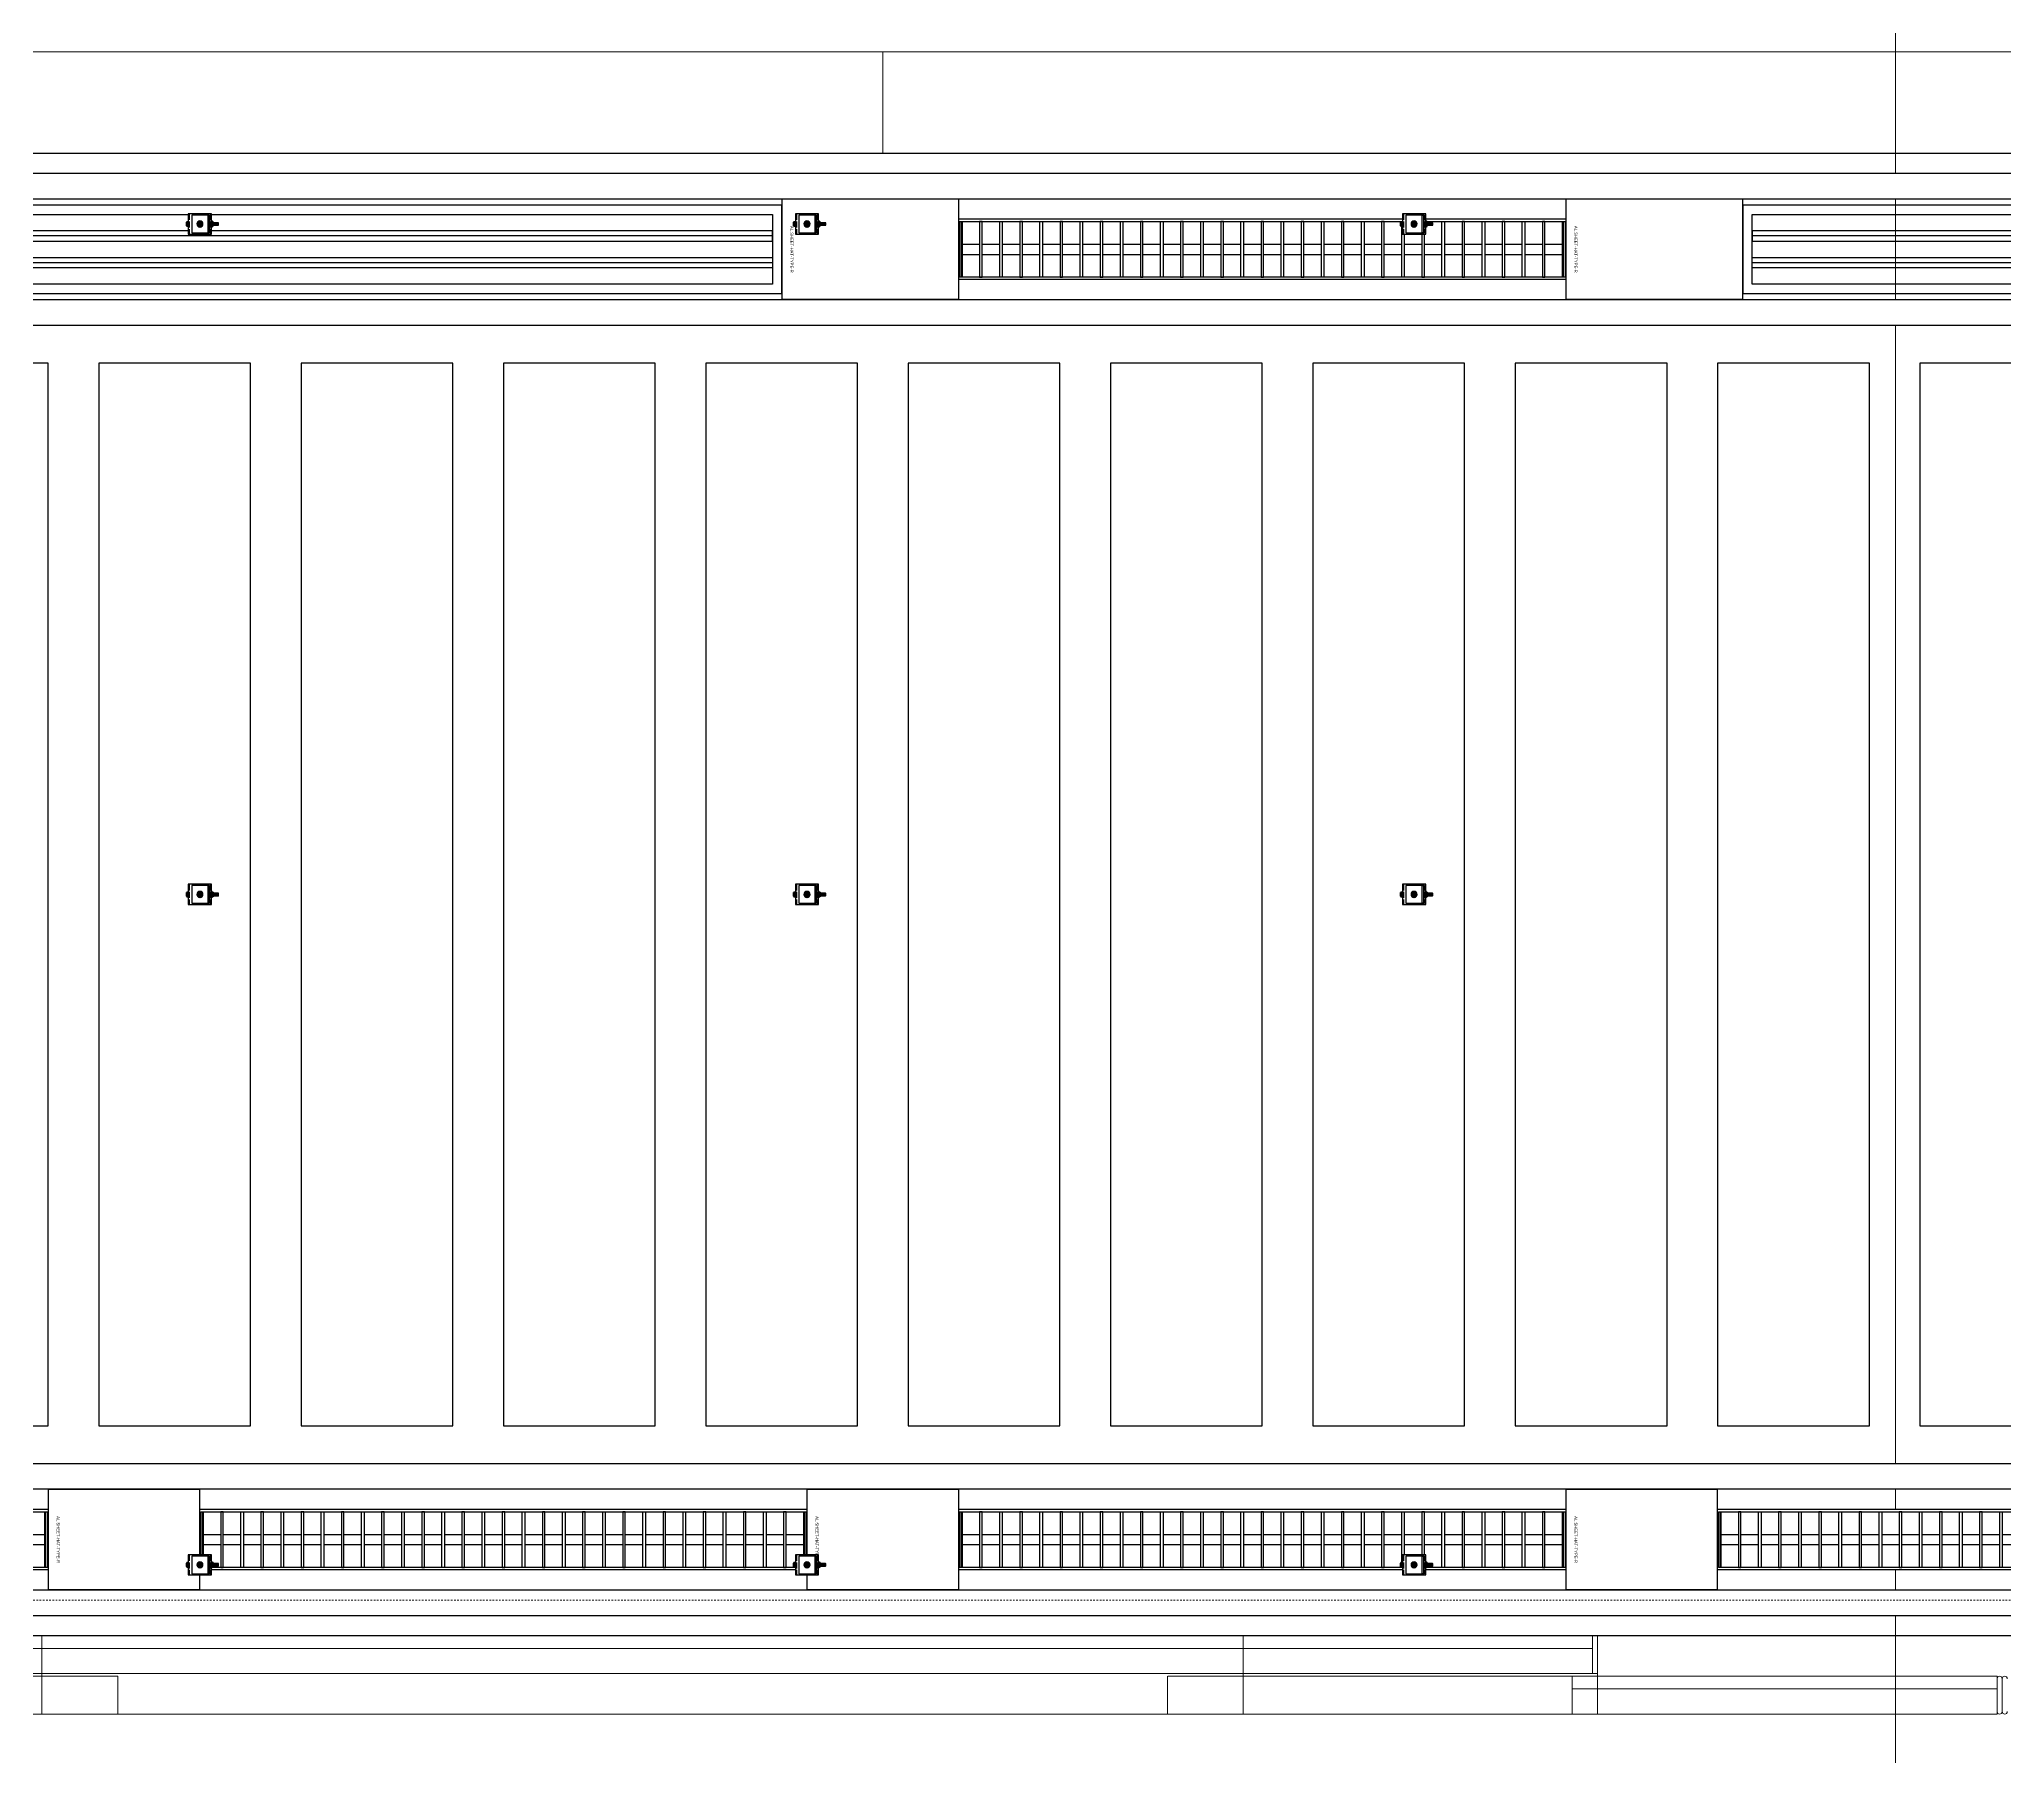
# Model space of a CAD drawing. Header units: millimetres. Extents: x -962357 to -591296, y -195428 to 59420.
# Drawn here: x -834248 to -830363, y -139 to 3255 of the extents above; entities that cross this region are included whole.
import ezdxf
from ezdxf.enums import TextEntityAlignment as Align

# ---------------------------------------------------------------- set-up
doc = ezdxf.new("R2010")
doc.units = ezdxf.units.MM
for name, pattern in [('ACAD_ISO02W100', [15, 12, -3]), ('DASH', [6.35, 3.175, -3.175]), ('DPA_Hidden 500', [1.4, 0.8, -0.6])]:
    doc.linetypes.add(name, pattern=pattern)
for name, color, linetype in [('000 - CSD_PL_001 - ASCESSORIES', 251, 'Continuous'), ('000 - H A T C H', 8, 'Continuous'), ('000 - WIPEOUT', 250, 'Continuous'), ('001 - ASCESSORIES', 251, 'Continuous'), ('008 - LIGHTING', 1, 'Continuous'), ('A04_TUBE SERIES', 2, 'Continuous'), ('A11_ALU.SOLID SHEET', 2, 'Continuous')]:
    doc.layers.add(name, color=color, linetype=linetype)
for name, color, linetype, lineweight in [('A-GENM', 1, 'Continuous', 9), ('A-GENM-HDLN', 2, 'DPA_Hidden 500', 9), ('A-GLAZ-CURT', 2, 'Continuous', 9), ('G-ANNO-TEXT', 3, 'Continuous', 9), ('Q-SPCQ', 2, 'Continuous', 9), ('Q-SPCQ-HDLN', 2, 'DASH', 9)]:
    doc.layers.add(name, color=color, linetype=linetype, lineweight=lineweight)
doc.layers.get('000 - CSD_PL_001 - ASCESSORIES').off()

# ---------------------------------------------------------------- blocks, each defined once
blk = doc.blocks.new('System Panel - DPA-AR_Metal Ceiling Rectangular Panel-V23-4180-01 LOWER PLATFORM LEVEL - REFLECTED CEILING PLAN')
at = {"layer": 'A-GLAZ-CURT'}
for p, q in [((-814257.4, 4129), (-816382.4, 4129)), ((-816382.4, 4129), (-816382.4, 3929)), ((-816382.4, 3929), (-816382.4, 4129)), ((-816382.4, 4129), (-814257.4, 4129)), ((-814257.4, 3929), (-814257.4, 4129)), ((-814257.4, 4129), (-814257.4, 3929)), ((-816382.4, 3929), (-814257.4, 3929)), ((-814257.4, 3929), (-816382.4, 3929))]:
    blk.add_line(p, q, dxfattribs=at)
blk = doc.blocks.new('System Panel - DPA-AR_Metal Ceiling Rectangular Panel-13139259-4180-01 LOWER PLATFORM LEVEL - REFLECTED CEILING PLAN')
at = {"layer": 'A-GLAZ-CURT'}
for p, q in [((-741107.4, 4129), (-743507.4, 4129)), ((-743507.4, 4129), (-743507.4, 3929)), ((-743507.4, 3929), (-743507.4, 4129)), ((-743507.4, 4129), (-741107.4, 4129)), ((-741107.4, 3929), (-741107.4, 4129)), ((-741107.4, 4129), (-741107.4, 3929)), ((-743507.4, 3929), (-741107.4, 3929)), ((-741107.4, 3929), (-743507.4, 3929))]:
    blk.add_line(p, q, dxfattribs=at)
blk = doc.blocks.new('*U403')
at = {"layer": 'A-GLAZ-CURT'}
for name, p in [('System Panel - DPA-AR_Metal Ceiling Rectangular Panel-V23-4180-01 LOWER PLATFORM LEVEL - REFLECTED CEILING PLAN', (726357.4, -4479)), ('System Panel - DPA-AR_Metal Ceiling Rectangular Panel-13139259-4180-01 LOWER PLATFORM LEVEL - REFLECTED CEILING PLAN', (655607.4, -4479))]:
    blk.add_blockref(name, p, dxfattribs=at)
blk = doc.blocks.new('*U374')
at = {"layer": '001 - ASCESSORIES', "color": 0, "linetype": 'ByBlock'}
blk.add_lwpolyline([(800, 87.5), (-800, 87.5), (-800, -87.5), (800, -87.5)], close=True, dxfattribs=at)
at = {"layer": '001 - ASCESSORIES', "linetype": 'ByBlock'}
for points in [[(-781.5, 69), (781.5, 69), (781.5, -69), (-781.5, -69)], [(781.5, 36.3), (-781.5, 36.3), (-781.5, 16.3), (781.5, 16.3)], [(-781.5, -16.3), (781.5, -16.3), (781.5, -36.3), (-781.5, -36.3)]]:
    blk.add_lwpolyline(points, close=True, dxfattribs=at)
for points in [[(781.5, 26.3), (-781.5, 26.3)], [(-781.5, -26.3), (781.5, -26.3)]]:
    blk.add_lwpolyline(points, dxfattribs=at)
blk = doc.blocks.new('*U634')
at = {"color": 1}
blk.add_wipeout([(600, -60), (-600, -60), (-600, 60), (600, 60)], dxfattribs=at).dxf.layer = '000 - WIPEOUT'
at = {"layer": '001 - ASCESSORIES', "color": 0}
blk.add_lwpolyline([(600, -60), (-600, -60), (-600, 60), (600, 60)], close=True, dxfattribs=at)
at = {"layer": '001 - ASCESSORIES'}
for points in [[(-593.5, -55), (-598.5, -55), (-598.5, 55), (-593.5, 55)], [(595, -55), (-595, -55), (-595, 55), (595, 55)], [(-558.8, -55), (-553.8, -55), (-553.8, 55), (-558.8, 55)], [(-514, -55), (-519, -55), (-519, 55), (-514, 55)], [(-479.3, -55), (-474.3, -55), (-474.3, 55), (-479.3, 55)], [(-434.6, -55), (-439.6, -55), (-439.6, 55), (-434.6, 55)], [(-399.8, -55), (-394.8, -55), (-394.8, 55), (-399.8, 55)], [(-355.1, -55), (-360.1, -55), (-360.1, 55), (-355.1, 55)], [(-320.4, -55), (-315.4, -55), (-315.4, 55), (-320.4, 55)], [(-275.6, -55), (-280.6, -55), (-280.6, 55), (-275.6, 55)], [(-240.9, -55), (-235.9, -55), (-235.9, 55), (-240.9, 55)], [(-196.2, -55), (-201.2, -55), (-201.2, 55), (-196.2, 55)], [(-161.4, -55), (-156.4, -55), (-156.4, 55), (-161.4, 55)], [(-116.7, -55), (-121.7, -55), (-121.7, 55), (-116.7, 55)], [(-82, -55), (-77, -55), (-77, 55), (-82, 55)], [(-37.2, -55), (-42.2, -55), (-42.2, 55), (-37.2, 55)], [(-2.5, -55), (2.5, -55), (2.5, 55), (-2.5, 55)], [(42.2, -55), (37.2, -55), (37.2, 55), (42.2, 55)], [(77, -55), (82, -55), (82, 55), (77, 55)], [(121.7, -55), (116.7, -55), (116.7, 55), (121.7, 55)], [(156.4, -55), (161.4, -55), (161.4, 55), (156.4, 55)], [(201.2, -55), (196.2, -55), (196.2, 55), (201.2, 55)], [(235.9, -55), (240.9, -55), (240.9, 55), (235.9, 55)], [(280.6, -55), (275.6, -55), (275.6, 55), (280.6, 55)], [(315.4, -55), (320.4, -55), (320.4, 55), (315.4, 55)], [(360.1, -55), (355.1, -55), (355.1, 55), (360.1, 55)], [(394.8, -55), (399.8, -55), (399.8, 55), (394.8, 55)], [(439.6, -55), (434.6, -55), (434.6, 55), (439.6, 55)], [(474.3, -55), (479.3, -55), (479.3, 55), (474.3, 55)], [(519, -55), (514, -55), (514, 55), (519, 55)], [(553.8, -55), (558.8, -55), (558.8, 55), (553.8, 55)], [(598.5, -55), (593.5, -55), (593.5, 55), (598.5, 55)]]:
    blk.add_lwpolyline(points, close=True, dxfattribs=at)
for points in [[(-593.5, 10), (-558.8, 10)], [(-553.8, 10), (-519, 10)], [(-514, 10), (-479.3, 10)], [(-474.3, 10), (-439.6, 10)], [(-434.6, 10), (-399.8, 10)], [(-394.8, 10), (-360.1, 10)], [(-355.1, 10), (-320.4, 10)], [(-315.4, 10), (-280.6, 10)], [(-275.6, 10), (-240.9, 10)], [(-235.9, 10), (-201.2, 10)], [(-196.2, 10), (-161.4, 10)], [(-156.4, 10), (-121.7, 10)], [(-116.7, 10), (-82, 10)], [(-77, 10), (-42.2, 10)], [(-37.2, 10), (-2.5, 10)], [(2.5, 10), (37.2, 10)], [(42.2, 10), (77, 10)], [(82, 10), (116.7, 10)], [(121.7, 10), (156.4, 10)], [(161.4, 10), (196.2, 10)], [(201.2, 10), (235.9, 10)], [(240.9, 10), (275.6, 10)], [(280.6, 10), (315.4, 10)], [(320.4, 10), (355.1, 10)], [(360.1, 10), (394.8, 10)], [(399.8, 10), (434.6, 10)], [(439.6, 10), (474.3, 10)], [(479.3, 10), (514, 10)], [(519, 10), (553.8, 10)], [(558.8, 10), (593.5, 10)], [(-593.5, -10), (-558.8, -10)], [(-553.8, -10), (-519, -10)], [(-514, -10), (-479.3, -10)], [(-474.3, -10), (-439.6, -10)], [(-434.6, -10), (-399.8, -10)], [(-394.8, -10), (-360.1, -10)], [(-355.1, -10), (-320.4, -10)], [(-315.4, -10), (-280.6, -10)], [(-275.6, -10), (-240.9, -10)], [(-235.9, -10), (-201.2, -10)], [(-196.2, -10), (-161.4, -10)], [(-156.4, -10), (-121.7, -10)], [(-116.7, -10), (-82, -10)], [(-77, -10), (-42.2, -10)], [(-37.2, -10), (-2.5, -10)], [(2.5, -10), (37.2, -10)], [(42.2, -10), (77, -10)], [(82, -10), (116.7, -10)], [(121.7, -10), (156.4, -10)], [(161.4, -10), (196.2, -10)], [(201.2, -10), (235.9, -10)], [(240.9, -10), (275.6, -10)], [(280.6, -10), (315.4, -10)], [(320.4, -10), (355.1, -10)], [(360.1, -10), (394.8, -10)], [(399.8, -10), (434.6, -10)], [(439.6, -10), (474.3, -10)], [(479.3, -10), (514, -10)], [(519, -10), (553.8, -10)], [(558.8, -10), (593.5, -10)]]:
    blk.add_lwpolyline(points, dxfattribs=at)
blk = doc.blocks.new('*U499')
at = {"layer": 'A11_ALU.SOLID SHEET', "color": 0}
blk.add_lwpolyline([(350, -98.8), (350, 98.8), (0, 98.8), (0, -98.8)], close=True, dxfattribs=at)
at = {"layer": 'Defpoints', "color": 250}
blk.add_point((0, 0), dxfattribs=at)
blk.add_text('AL.SHEET-HAT-TYPE-R', height=6, rotation=270, dxfattribs=at).set_placement((15, 0), align=Align.BOTTOM_CENTER)
blk = doc.blocks.new('*U627')
blk.add_attdef('EXTR.OVL-LENGTH_', (-25, -59.1), '', height=5)
blk.add_wipeout([(-25, 0), (25, 0), (25, 67400), (-25, 67400)]).dxf.layer = '000 - WIPEOUT'
at = {"layer": 'A04_TUBE SERIES', "color": 0}
blk.add_lwpolyline([(-25, 0), (25, 0), (25, 67400), (-25, 67400)], close=True, dxfattribs=at)
blk = doc.blocks.new('*U628')
blk.add_attdef('EXTR.OVL-LENGTH_', (-25, -59.1), '', height=5)
blk.add_wipeout([(-25, 0), (25, 0), (25, 67400), (-25, 67400)]).dxf.layer = '000 - WIPEOUT'
at = {"layer": 'A04_TUBE SERIES', "color": 0}
blk.add_lwpolyline([(-25, 0), (25, 0), (25, 67400), (-25, 67400)], close=True, dxfattribs=at)
blk = doc.blocks.new('*U500')
at = {"layer": 'A11_ALU.SOLID SHEET', "color": 0}
blk.add_lwpolyline([(300, -98.8), (300, 98.8), (0, 98.8), (0, -98.8)], close=True, dxfattribs=at)
at = {"layer": 'Defpoints', "color": 250}
blk.add_point((0, 0), dxfattribs=at)
blk.add_text('AL.SHEET-HAT-TYPE-R', height=6, rotation=270, dxfattribs=at).set_placement((15, 0), align=Align.BOTTOM_CENTER)
blk = doc.blocks.new('*U632')
blk.add_attdef('EXTR.OVL-LENGTH_', (-25, -59.1), '', height=5)
blk.add_wipeout([(-25, 0), (25, 0), (25, 67400), (-25, 67400)]).dxf.layer = '000 - WIPEOUT'
at = {"layer": 'A04_TUBE SERIES', "color": 0}
blk.add_lwpolyline([(-25, 0), (25, 0), (25, 67400), (-25, 67400)], close=True, dxfattribs=at)
blk = doc.blocks.new('*U633')
blk.add_attdef('EXTR.OVL-LENGTH_', (-25, -59.1), '', height=5)
blk.add_wipeout([(-25, 0), (25, 0), (25, 67400), (-25, 67400)]).dxf.layer = '000 - WIPEOUT'
at = {"layer": 'A04_TUBE SERIES', "color": 0}
blk.add_lwpolyline([(-25, 0), (25, 0), (25, 67400), (-25, 67400)], close=True, dxfattribs=at)
blk = doc.blocks.new('*U614')
at = {"color": 3}
for points in [[(-1050, 16350), (1050, 16350), (1050, 16050), (-1050, 16050)], [(-1050, 15950), (1050, 15950), (1050, 15650), (-1050, 15650)], [(-1050, 15550), (1050, 15550), (1050, 15250), (-1050, 15250)], [(-1050, 15150), (1050, 15150), (1050, 14850), (-1050, 14850)], [(-1050, 14750), (1050, 14750), (1050, 14450), (-1050, 14450)], [(-1050, 14350), (1050, 14350), (1050, 14050), (-1050, 14050)], [(-1050, 13950), (1050, 13950), (1050, 13650), (-1050, 13650)], [(-1050, 13550), (1050, 13550), (1050, 13250), (-1050, 13250)], [(-1050, 13150), (1050, 13150), (1050, 12850), (-1050, 12850)], [(-1050, 12750), (1050, 12750), (1050, 12450), (-1050, 12450)], [(-1050, 12350), (1050, 12350), (1050, 12050), (-1050, 12050)]]:
    blk.add_wipeout(points, dxfattribs=at).dxf.layer = '000 - WIPEOUT'
at = {"layer": 'A11_ALU.SOLID SHEET', "color": 0, "linetype": 'ByBlock'}
for points in [[(-1050, 16050), (1050, 16050), (1050, 16350), (-1050, 16350)], [(-1050, 15650), (1050, 15650), (1050, 15950), (-1050, 15950)], [(-1050, 15250), (1050, 15250), (1050, 15550), (-1050, 15550)], [(-1050, 14850), (1050, 14850), (1050, 15150), (-1050, 15150)], [(-1050, 14450), (1050, 14450), (1050, 14750), (-1050, 14750)], [(-1050, 14050), (1050, 14050), (1050, 14350), (-1050, 14350)], [(-1050, 13650), (1050, 13650), (1050, 13950), (-1050, 13950)], [(-1050, 13250), (1050, 13250), (1050, 13550), (-1050, 13550)], [(-1050, 12850), (1050, 12850), (1050, 13150), (-1050, 13150)], [(-1050, 12450), (1050, 12450), (1050, 12750), (-1050, 12750)], [(-1050, 12050), (1050, 12050), (1050, 12350), (-1050, 12350)]]:
    blk.add_lwpolyline(points, close=True, dxfattribs=at)
blk = doc.blocks.new('*U5836')
blk.add_lwpolyline([(-107450, -550), (27650, -550), (27650, -3480), (-107450, -3480)], close=True)
at = {"layer": '008 - LIGHTING'}
for p in [(-88900, -740), (-88900, -740), (-88900, -740), (-85400, -740), (-85400, -740), (-85400, -740)]:
    blk.add_blockref('*U374', p, dxfattribs=at)
at = {"layer": 'A11_ALU.SOLID SHEET', "color": 1}
for name, p in [('*U499', (-88100, -740)), ('*U499', (-86550, -740)), ('*U500', (-89550, -3290)), ('*U500', (-88050, -3290)), ('*U500', (-86550, -3290))]:
    blk.add_blockref(name, p, dxfattribs=at)
at = {"layer": '008 - LIGHTING'}
for p in [(-87150, -740), (-90150, -3290), (-88650, -3290), (-87150, -3290), (-85650, -3290)]:
    blk.add_blockref('*U634', p, dxfattribs=at)
at = {"layer": 'A04_TUBE SERIES', "linetype": 'ByBlock', "rotation": 270}
for name, p in [('*U628', (-107350, -615)), ('*U627', (-107350, -865)), ('*U632', (-107350, -3165)), ('*U633', (-107350, -3415))]:
    blk.add_blockref(name, p, dxfattribs=at)
at = {"layer": 'A11_ALU.SOLID SHEET', "linetype": 'ByBlock', "rotation": 90}
blk.add_blockref('*U614', (-73500, -2015), dxfattribs=at)
at = {"layer": '008 - LIGHTING'}
for p in [(-87150, -740), (-90150, -3290), (-88650, -3290), (-87150, -3290), (-85650, -3290)]:
    blk.add_blockref('*U634', p, dxfattribs=at)
for p in [(-87150, -740), (-90150, -3290), (-88650, -3290), (-87150, -3290), (-85650, -3290)]:
    blk.add_blockref('*U634', p, dxfattribs=at)
blk = doc.blocks.new('DPA_Speciality_PlatformScreenDoor - Length_135300-12767973-4180-01 LOWER PLATFORM LEVEL - REFLECTED CEILING PLAN')
at = {"layer": 'A-GENM'}
for p, q in [((113732.5, -250), (113642.5, -250)), ((113642.5, -250), (113732.5, -250)), ((113837.5, -250), (113647.4, -250)), ((113647.4, -250), (113837.5, -250)), ((113742.5, -250), (113832.5, -250)), ((113832.5, -250), (113742.5, -250)), ((114390.3, -330), (114514.1, -330)), ((114400.9, -330), (114454, -330)), ((114450.4, -330), (114503.5, -330)), ((115990.3, -330), (116114.1, -330)), ((116000.9, -330), (116054, -330)), ((116050.4, -330), (116103.5, -330))]:
    blk.add_line(p, q, dxfattribs=at)
at = {"layer": 'A-GENM-HDLN'}
for p, q in [((114137.5, -175), (114137.5, -250)), ((114137.5, -175), (114987.5, -175)), ((114987.5, -250), (114987.5, -175)), ((117062.5, -250), (117062.5, -175)), ((117912.5, -175), (117062.5, -175)), ((114137.5, -250), (114987.5, -250)), ((117912.5, -250), (117062.5, -250))]:
    blk.add_line(p, q, dxfattribs=at)
at = {"layer": 'Q-SPCQ'}
for p, q in [((113337.5, -245), (113337.5, -180)), ((113337.5, -180), (113337.5, -245)), ((113337.5, -180), (113337.5, -245)), ((113337.5, -245), (113337.5, -180)), ((114187.5, -175), (113347.5, -175)), ((113347.5, -175), (114187.5, -175)), ((113347.5, -175), (113347.5, -225)), ((113347.5, -175), (113347.5, -225)), ((113347.5, -245), (113347.5, -180)), ((113347.5, -180), (113347.5, -245)), ((113377.5, -175), (114157.5, -175)), ((114157.5, -175), (113377.5, -175)), ((114157.5, -175), (113377.5, -175)), ((113377.5, -175), (114157.5, -175)), ((114137.5, -175), (114837.5, -175)), ((114187.5, -225), (114187.5, -175)), ((114187.5, -175), (114187.5, -225)), ((114837.5, -175), (114837.5, -330)), ((114837.5, -175), (117212.5, -175)), ((114837.5, -330), (114837.5, -175)), ((114837.5, -200), (114837.5, -187.5)), ((114837.5, -187.5), (114837.5, -200)), ((117212.5, -175), (117212.5, -330)), ((117212.5, -175), (117912.5, -175)), ((117212.5, -330), (117212.5, -175)), ((117212.5, -200), (117212.5, -187.5)), ((117212.5, -187.5), (117212.5, -200)), ((113347.5, -225), (114187.5, -225)), ((114187.5, -225), (113347.5, -225)), ((113347.5, -250), (113347.5, -225)), ((113347.5, -225), (113347.5, -250)), ((114187.5, -225), (113347.5, -225)), ((113347.5, -225), (113347.5, -250)), ((113347.5, -250), (113347.5, -225)), ((113347.5, -225), (114187.5, -225)), ((114187.5, -225), (113347.5, -225)), ((113347.5, -225), (114187.5, -225)), ((114157.5, -225), (113377.5, -225)), ((113377.5, -225), (114157.5, -225)), ((113377.5, -225), (114157.5, -225)), ((114157.5, -225), (113377.5, -225)), ((114137.5, -225), (113397.5, -225)), ((113397.5, -225), (114137.5, -225)), ((114137.5, -225), (113397.5, -225)), ((113397.5, -225), (114137.5, -225)), ((114187.5, -225), (114187.5, -250)), ((114187.5, -225), (114187.5, -250)), ((114187.5, -250), (114187.5, -225)), ((114187.5, -225), (114187.5, -250)), ((114837.5, -305), (114837.5, -200)), ((114837.5, -200), (114837.5, -305)), ((117212.5, -305), (117212.5, -200)), ((117212.5, -200), (117212.5, -305)), ((113347.5, -250), (114187.5, -250)), ((114187.5, -250), (113347.5, -250)), ((113347.5, -250), (114187.5, -250)), ((114187.5, -250), (113347.5, -250)), ((114137.5, -250), (113397.5, -250)), ((113397.5, -250), (114137.5, -250)), ((114137.5, -250), (113397.5, -250)), ((113397.5, -250), (114137.5, -250)), ((114137.5, -305), (114137.5, -250)), ((114137.5, -250), (114137.5, -330)), ((114147.5, -255), (114137.5, -255)), ((114137.5, -255), (114137.5, -330)), ((114137.5, -330), (114137.5, -255)), ((114137.5, -255), (114147.5, -255)), ((114147.5, -330), (114147.5, -255)), ((114147.5, -255), (114147.5, -330)), ((114837.5, -255), (114147.5, -255)), ((114147.5, -255), (114837.5, -255)), ((114147.5, -255), (114147.5, -305)), ((114147.5, -255), (114147.5, -305)), ((114197.5, -255), (114777.5, -255)), ((114777.5, -255), (114197.5, -255)), ((114787.5, -255), (114197.5, -255)), ((114197.5, -255), (114787.5, -255)), ((117212.5, -255), (114837.5, -255)), ((114837.5, -255), (117212.5, -255)), ((114837.5, -255), (114837.5, -305)), ((114837.5, -255), (114837.5, -305)), ((114837.5, -305), (114837.5, -255)), ((114837.5, -255), (114837.5, -305)), ((117162.5, -255), (114887.5, -255)), ((114887.5, -255), (117162.5, -255)), ((114897.5, -255), (117152.5, -255)), ((117152.5, -255), (114897.5, -255)), ((117212.5, -255), (117902.5, -255)), ((117902.5, -255), (117212.5, -255)), ((117212.5, -255), (117212.5, -305)), ((117212.5, -305), (117212.5, -255)), ((117212.5, -305), (117212.5, -255)), ((117212.5, -255), (117212.5, -305)), ((114137.5, -317.5), (114137.5, -305)), ((114837.5, -305), (114147.5, -305)), ((114147.5, -305), (114827.5, -305)), ((114147.5, -305), (114147.5, -330)), ((114147.5, -305), (114147.5, -330)), ((114147.5, -305), (114827.5, -305)), ((114827.5, -305), (114147.5, -305)), ((114147.5, -330), (114147.5, -305)), ((114147.5, -305), (114147.5, -330)), ((114837.5, -305), (114147.5, -305)), ((114147.5, -305), (114837.5, -305)), ((114777.5, -305), (114197.5, -305)), ((114197.5, -305), (114777.5, -305)), ((114777.5, -305), (114197.5, -305)), ((114197.5, -305), (114777.5, -305)), ((114787.5, -305), (114197.5, -305)), ((114197.5, -305), (114787.5, -305)), ((114197.5, -305), (114777.5, -305)), ((114777.5, -305), (114197.5, -305)), ((114827.5, -305), (114837.5, -305)), ((114837.5, -317.5), (114837.5, -305)), ((117212.5, -305), (114837.5, -305)), ((114837.5, -305), (114847.5, -305)), ((114837.5, -330), (114837.5, -305)), ((114837.5, -305), (114837.5, -330)), ((117212.5, -305), (114837.5, -305)), ((114837.5, -305), (117212.5, -305)), ((114837.5, -305), (114837.5, -317.5)), ((114837.5, -330), (114837.5, -305)), ((114837.5, -305), (114837.5, -330)), ((114847.5, -305), (117202.5, -305)), ((114847.5, -305), (117202.5, -305)), ((117202.5, -305), (114847.5, -305)), ((117162.5, -305), (114887.5, -305)), ((114887.5, -305), (117162.5, -305)), ((117152.5, -305), (114897.5, -305)), ((114897.5, -305), (117152.5, -305)), ((117152.5, -305), (114897.5, -305)), ((114897.5, -305), (117152.5, -305)), ((114897.5, -305), (117152.5, -305)), ((117152.5, -305), (114897.5, -305)), ((117202.5, -305), (117212.5, -305)), ((117212.5, -317.5), (117212.5, -305)), ((117212.5, -305), (117222.5, -305)), ((117902.5, -305), (117212.5, -305)), ((117212.5, -305), (117212.5, -330)), ((117212.5, -330), (117212.5, -305)), ((117212.5, -305), (117902.5, -305)), ((117902.5, -305), (117212.5, -305)), ((117212.5, -305), (117212.5, -317.5)), ((117212.5, -330), (117212.5, -305)), ((117212.5, -305), (117212.5, -330)), ((114137.5, -330), (114837.5, -330)), ((114137.5, -330), (114147.5, -330)), ((114147.5, -330), (114137.5, -330)), ((114827.5, -330), (114147.5, -330)), ((114147.5, -330), (114837.5, -330)), ((114147.5, -330), (114827.5, -330)), ((114827.5, -330), (114147.5, -330)), ((114777.5, -330), (114197.5, -330)), ((114197.5, -330), (114777.5, -330)), ((114777.5, -330), (114197.5, -330)), ((114197.5, -330), (114777.5, -330)), ((114837.5, -330), (114827.5, -330)), ((114837.5, -330), (117212.5, -330)), ((114847.5, -330), (114837.5, -330)), ((114837.5, -330), (117212.5, -330)), ((117202.5, -330), (114847.5, -330)), ((114847.5, -330), (117202.5, -330)), ((117202.5, -330), (114847.5, -330)), ((117152.5, -330), (114897.5, -330)), ((114897.5, -330), (117152.5, -330)), ((117152.5, -330), (114897.5, -330)), ((114897.5, -330), (117152.5, -330)), ((117212.5, -330), (117202.5, -330)), ((117212.5, -330), (117912.5, -330)), ((117212.5, -330), (117902.5, -330)), ((117222.5, -330), (117212.5, -330))]:
    blk.add_line(p, q, dxfattribs=at)
for centre, start, end in [((113332.5, -180), 0, 180), ((113332.5, -180), 0, 180), ((113342.5, -180), 0, 180), ((113342.5, -180), 0, 180), ((113332.5, -245), 180, 360), ((113332.5, -245), 180, 0), ((113342.5, -245), 180, 360), ((113342.5, -245), 180, 360)]:
    blk.add_arc(centre, 5, start, end, dxfattribs=at)
at = {"layer": 'Q-SPCQ-HDLN'}
for p, q in [((135200, -330), (-100, -330)), ((135200, -400), (-100, -400))]:
    blk.add_line(p, q, dxfattribs=at)
blk = doc.blocks.new('C-1-PP19-AR-4180-01-B_20250908-040939_EXDOWNLIGHT')
at = {"layer": 'Q-SPCQ', "rotation": 180}
blk.add_blockref('DPA_Speciality_PlatformScreenDoor - Length_135300-12767973-4180-01 LOWER PLATFORM LEVEL - REFLECTED CEILING PLAN', (27650, -3810), dxfattribs=at)
blk = doc.blocks.new('000 - ASSCESSORIES_FAMELINE_GALV.BRACKET_FITTING_L-PROFILE_BK-08_TOP_VIEW')
at = {"linetype": 'Continuous'}
blk.add_wipeout([(-17.5, 19), (-17.5, -16), (17.5, -16), (17.5, 19)], dxfattribs=at).dxf.layer = '000 - WIPEOUT'
at = {"layer": '001 - ASCESSORIES', "linetype": 'ByBlock'}
blk.add_lwpolyline([(-17.5, 19), (17.5, 19), (17.5, 16), (-17.5, 16)], close=True, dxfattribs=at)
at = {"layer": '001 - ASCESSORIES', "color": 0, "linetype": 'Continuous'}
blk.add_lwpolyline([(-17.5, 19), (-17.5, -16), (17.5, -16), (17.5, 19)], close=True, dxfattribs=at)
at = {"layer": '001 - ASCESSORIES'}
blk.add_circle((0, 0), 3.5, dxfattribs=at)
blk = doc.blocks.new('*U492')
at = {"layer": '001 - ASCESSORIES', "color": 0}
blk.add_blockref('000 - ASSCESSORIES_FAMELINE_GALV.BRACKET_FITTING_L-PROFILE_BK-08_TOP_VIEW', (0, 0), dxfattribs=at)
blk = doc.blocks.new('000 - DYNAMIC_VIEW_ASSCESSORIES_GALV.STUD_FULL_THREAD_1-4_TOP_VIEW')
at = {"layer": '000 - H A T C H'}
h = blk.add_hatch(color=250, dxfattribs=at)
h.dxf.hatch_style = 1
edge = h.paths.add_edge_path()
edge.add_arc((0, 0), 3.18, 0, 360)
at = {"layer": '001 - ASCESSORIES', "color": 0}
blk.add_circle((0, 0), 3.18, dxfattribs=at)
blk = doc.blocks.new('*U485')
at = {"layer": '001 - ASCESSORIES', "color": 0}
blk.add_blockref('000 - DYNAMIC_VIEW_ASSCESSORIES_GALV.STUD_FULL_THREAD_1-4_TOP_VIEW', (0, 0), dxfattribs=at)
blk = doc.blocks.new('000 - ASSCESSORIES_FAMELINE_GALV.BRACKET_FITTING_U-PROFILE_BK-07_TOP_VIEW')
at = {"linetype": 'Continuous'}
blk.add_wipeout([(20, -23), (20, 23), (-20, 23), (-20, -23)], dxfattribs=at).dxf.layer = '000 - WIPEOUT'
at = {"layer": '001 - ASCESSORIES', "linetype": 'ACAD_ISO02W100'}
for p, q in [((20, 21), (-20, 21)), ((20, -21), (-20, -21))]:
    blk.add_line(p, q, dxfattribs=at)
at = {"layer": '001 - ASCESSORIES', "color": 0, "linetype": 'Continuous'}
blk.add_lwpolyline([(20, -23), (20, 23), (-20, 23), (-20, -23)], close=True, dxfattribs=at)
at = {"layer": '001 - ASCESSORIES', "linetype": 'Continuous'}
blk.add_circle((0, 0), 3.5, dxfattribs=at)
blk = doc.blocks.new('*U489')
at = {"layer": '001 - ASCESSORIES', "color": 0, "linetype": 'ByBlock'}
blk.add_blockref('000 - ASSCESSORIES_FAMELINE_GALV.BRACKET_FITTING_U-PROFILE_BK-07_TOP_VIEW', (0, 0), dxfattribs=at)
blk = doc.blocks.new('*U281')
at = {"layer": '001 - ASCESSORIES', "color": 0}
blk.add_lwpolyline([(4.6, 0), (2.3, 4), (-2.3, 4), (-4.6, 0), (-2.3, -4), (2.3, -4)], close=True, dxfattribs=at)
at = {"layer": '001 - ASCESSORIES', "color": 8}
blk.add_circle((0, 0), 3.85, dxfattribs=at)
at = {"layer": '001 - ASCESSORIES', "color": 0}
blk.add_circle((0, 0), 2.6, dxfattribs=at)
blk = doc.blocks.new('*U639')
at = {"layer": '000 - CSD_PL_001 - ASCESSORIES', "color": 0, "rotation": 270}
blk.add_blockref('*U281', (0, 0), dxfattribs=at)
blk = doc.blocks.new('*U308')
at = {"layer": '001 - ASCESSORIES'}
blk.add_lwpolyline([(-0.3, -4.5), (-0.3, -2.5, -19.949874), (0.3, -2.5), (0.3, -4.5)], format="xyb", dxfattribs=at)
blk.add_arc((0, 0), 4.5, 273.1847, 266.8153, dxfattribs=at)
blk = doc.blocks.new('000 - ASSCESSORIES_SPRING_WASHER_M5_TOP_VIEW')
at = {"color": 6}
blk.add_blockref('*U308', (0, 0), dxfattribs=at)
blk = doc.blocks.new('*U641')
at = {"color": 6}
blk.add_blockref('000 - ASSCESSORIES_SPRING_WASHER_M5_TOP_VIEW', (0, 0), dxfattribs=at)
blk = doc.blocks.new('*U307')
at = {"layer": '001 - ASCESSORIES'}
blk.add_lwpolyline([(-0.3, -6), (-0.3, -2.5, -19.949874), (0.2, -2.5), (0.2, -6)], format="xyb", dxfattribs=at)
blk.add_arc((0, 0), 6, 273.1847, 266.8153, dxfattribs=at)
blk = doc.blocks.new('000 - ASSCESSORIES_WASHER_M5_TOP_VIEW')
at = {"color": 6}
blk.add_blockref('*U307', (0, 0), dxfattribs=at)
blk = doc.blocks.new('*U640')
at = {"color": 6}
blk.add_blockref('000 - ASSCESSORIES_WASHER_M5_TOP_VIEW', (0, 0), dxfattribs=at)
blk = doc.blocks.new('*U282')
at = {"color": 1}
for p, q in [((-3.5, 3.5), (3.5, 3.5)), ((-3.5, 0), (3.5, 0))]:
    blk.add_line(p, q, dxfattribs=at)
at = {"color": 0}
for points in [[(-2.3, 3.2, 0.249855), (-4.6, 3.2), (-4.6, 0.3, 0.249855), (-2.3, 0.3)], [(2.3, 3.2, 0.062432), (0, 3.5, 0.062432), (-2.3, 3.2), (-2.3, 0.3, 0.061701), (0, 0, 0.061701), (2.3, 0.3)], [(4.6, 3.2, 0.249855), (2.3, 3.2), (2.3, 0.3, 0.249855), (4.6, 0.3)]]:
    blk.add_lwpolyline(points, format="xyb", close=True, dxfattribs=at)
blk = doc.blocks.new('*U296')
at = {"layer": '000 - H A T C H'}
h = blk.add_hatch(dxfattribs=at)
h.set_pattern_fill('ANSI35', color=8, scale=4, angle=65)
h.set_pattern_definition([(110, (-0.5, 0), (-0.939693, -0.34202), []), (110, (-0.2012, 0.6409), (-0.939693, -0.34202), [1.25, -0.25, 0, -0.25])])
h.paths.add_polyline_path([(0, -2.5), (59.5, -2.5), (59.5, 2.5), (0, 2.5)])
at = {"color": 8}
blk.add_line((59.5, -2.5), (59.5, 2.5), dxfattribs=at)
at = {"color": 1}
blk.add_lwpolyline([(59.5, 2.5), (0, 2.5), (0, -2.5), (59.5, -2.5), (60, -2), (60, 2)], close=True, dxfattribs=at)
blk = doc.blocks.new('*U448')
at = {"layer": '000 - H A T C H'}
h = blk.add_hatch(color=250, dxfattribs=at)
h.dxf.hatch_style = 1
edge = h.paths.add_edge_path()
edge.add_line((-0.3, -4.6), (-3.2, -4.6))
edge.add_arc((-1, -3.5), 2.45, 180, 208.0569, ccw=False)
edge.add_line((-3.5, -3.5), (-3.5, 0))
edge.add_arc((5.9, 0), 9.36, 179.9761, 180.0239, ccw=False)
edge.add_line((-3.5, 0), (-3.5, 0))
edge.add_arc((5.9, 0), 9.36, 179.9761, 180.0239, ccw=False)
edge.add_line((-3.5, 0), (-3.5, 3.5))
edge.add_arc((-1, 3.5), 2.45, 151.9431, 180, ccw=False)
edge.add_line((-3.2, 4.6), (-0.3, 4.6))
edge.add_arc((-2.5, 3.5), 2.45, 360, 388.0569, ccw=False)
edge.add_line((0, 3.5), (0, -3.5))
edge.add_arc((-2.5, -3.5), 2.45, 331.9431, 360, ccw=False)
blk.add_blockref('*U296', (0, 0))
at = {"layer": '001 - ASCESSORIES', "rotation": 90}
blk.add_blockref('*U282', (0, 0), dxfattribs=at)
blk = doc.blocks.new('*U306')
blk.add_wipeout([(-6, 0.65), (6, 0.65), (6, -0.65), (-6, -0.65)]).dxf.layer = '000 - WIPEOUT'
at = {"layer": '001 - ASCESSORIES'}
blk.add_lwpolyline([(-6, 0.65), (6, 0.65), (6, -0.65), (-6, -0.65)], close=True, dxfattribs=at)
blk.add_wipeout([(0.1, -0.65), (6, -0.65), (6, 0.65), (0.1, 0.65)]).dxf.layer = '000 - WIPEOUT'
blk.add_wipeout([(-0.1, -0.65), (-6, -0.65), (-6, 0.65), (-0.1, 0.65)]).dxf.layer = '000 - WIPEOUT'
for points in [[(-0.1, -0.65), (-6, -0.65), (-6, 0.65), (-0.1, 0.65)], [(0.1, -0.65), (6, -0.65), (6, 0.65), (0.1, 0.65)]]:
    blk.add_lwpolyline(points, close=True, dxfattribs=at)
blk = doc.blocks.new('000 - ASSCESSORIES_WASHER_M5_FRONT-SIDE-BACK_VIEW')
at = {"color": 6}
blk.add_blockref('*U306', (0, 0), dxfattribs=at)
blk = doc.blocks.new('*U637')
at = {"color": 6}
blk.add_blockref('000 - ASSCESSORIES_WASHER_M5_FRONT-SIDE-BACK_VIEW', (0, 0), dxfattribs=at)
blk = doc.blocks.new('*U309')
blk.add_wipeout([(-4.5, 0.65), (4.5, 0.65), (4.5, -0.65), (-4.5, -0.65)]).dxf.layer = '000 - WIPEOUT'
at = {"layer": '001 - ASCESSORIES'}
blk.add_lwpolyline([(-4.5, 0.65), (4.5, 0.65), (4.5, -0.65), (-4.5, -0.65)], close=True, dxfattribs=at)
blk.add_wipeout([(0.1, -0.95), (4.5, -0.65), (4.5, 0.65), (0.1, 0.35)]).dxf.layer = '000 - WIPEOUT'
blk.add_wipeout([(-0.1, -0.35), (-4.5, -0.65), (-4.5, 0.65), (-0.1, 0.95)]).dxf.layer = '000 - WIPEOUT'
for points in [[(-0.1, -0.35), (-4.5, -0.65), (-4.5, 0.65), (-0.1, 0.95)], [(0.1, -0.95), (4.5, -0.65), (4.5, 0.65), (0.1, 0.35)]]:
    blk.add_lwpolyline(points, close=True, dxfattribs=at)
blk = doc.blocks.new('000 - ASSCESSORIES_SPRING_WASHER_M5_FRONT-SIDE-BACK_VIEW')
at = {"color": 6}
blk.add_blockref('*U309', (0, 0), dxfattribs=at)
blk = doc.blocks.new('*U638')
at = {"color": 6}
blk.add_blockref('000 - ASSCESSORIES_SPRING_WASHER_M5_FRONT-SIDE-BACK_VIEW', (0, 0), dxfattribs=at)
blk = doc.blocks.new('*U486')
at = {"layer": '001 - ASCESSORIES'}
blk.add_blockref('*U448', (-23, 0), dxfattribs=at)
at = {"layer": '001 - ASCESSORIES', "color": 6, "rotation": 180}
for name in ['*U640', '*U641']:
    blk.add_blockref(name, (0, 0), dxfattribs=at)
at = {"layer": '001 - ASCESSORIES', "color": 2, "rotation": 270}
blk.add_blockref('*U639', (0, 0), dxfattribs=at)
blk.add_blockref('*U639', (0, 0), dxfattribs=at)
at = {"layer": '001 - ASCESSORIES', "color": 0, "rotation": 90}
blk.add_blockref('*U489', (0, 0), dxfattribs=at)
at = {"layer": '001 - ASCESSORIES', "color": 0, "rotation": 270}
blk.add_blockref('*U492', (0, 0), dxfattribs=at)
at = {"layer": '001 - ASCESSORIES', "color": 6}
for name in ['*U640', '*U641']:
    blk.add_blockref(name, (0, 0), dxfattribs=at)
at = {"layer": '001 - ASCESSORIES', "color": 2, "rotation": 90}
blk.add_blockref('*U639', (0, 0), dxfattribs=at)
blk.add_blockref('*U639', (0, 0), dxfattribs=at)
at = {"layer": '001 - ASCESSORIES', "color": 1}
blk.add_blockref('*U485', (0, 0), dxfattribs=at)
at = {"layer": '001 - ASCESSORIES', "rotation": 90}
blk.add_blockref('*U637', (23.65, 0), dxfattribs=at)
blk.add_blockref('*U638', (25.25, 0), dxfattribs=at)
blk = doc.blocks.new('C-1-PP19-AR-4180-01-B_20250903-141828_ERROR_HANGING')
at = {"layer": '000 - CSD_PL_001 - ASCESSORIES', "linetype": 'ByBlock'}
for p in [(-89250, -690), (-88050, -690), (-86850, -690), (-89250, -2015), (-88050, -2015), (-86850, -2015), (-89250, -3340), (-88050, -3340), (-86850, -3340)]:
    blk.add_blockref('*U486', p, dxfattribs=at)

msp = doc.modelspace()

# ---------------------------------------------------------------- linework, layer by layer
at = {"layer": 'G-ANNO-TEXT', "color": 250}
msp.add_line((-830578.1, 4968.6), (-830578.1, -11612.5), dxfattribs=at)

# ---------------------------------------------------------------- block references
msp.add_blockref('*U403', (-744680, 3580))

# ---------------------------------------------------------------- next in the draw order: block references
msp.add_blockref('*U5836', (-744680, 3580))

# ---------------------------------------------------------------- next in the draw order: block references
msp.add_blockref('C-1-PP19-AR-4180-01-B_20250908-040939_EXDOWNLIGHT', (-744680, 3580))

# ---------------------------------------------------------------- next in the draw order: block references
msp.add_blockref('C-1-PP19-AR-4180-01-B_20250903-141828_ERROR_HANGING', (-744680, 3580))

doc.saveas('drawing.dxf')
